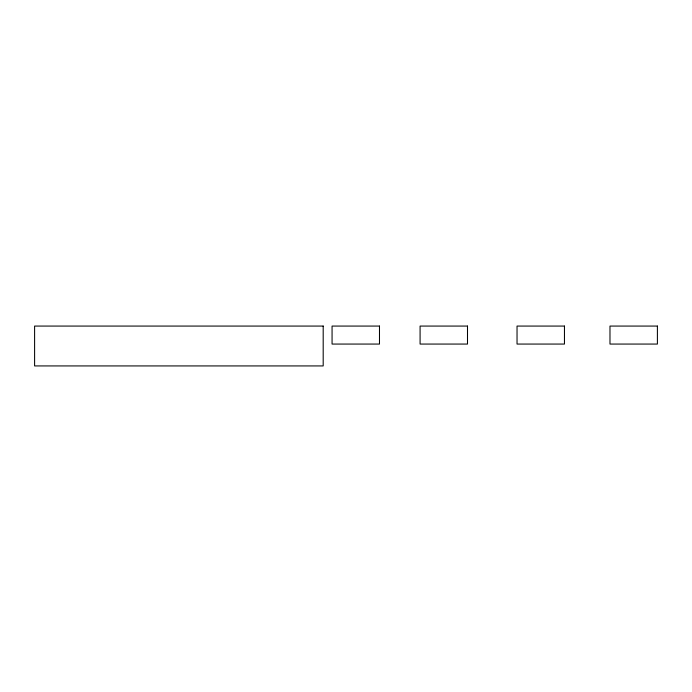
<?xml version="1.0" encoding="UTF-8"?>
<svg xmlns="http://www.w3.org/2000/svg" width="692" height="692" viewBox="0 0 692 692"><rect width="100%" height="100%" fill="white"/><g stroke="black" fill="none" stroke-linecap="round" stroke-linejoin="round"><path stroke-width="1.04" d="M323.19 326.07L34.6 326.07L34.6 365.93L323.19 365.93L323.19 326.07M379.484 326.07L332.065 326.07L332.065 344.062L379.484 344.062L379.484 326.07M467.498 326.07L420.087 326.07L420.087 344.062L467.498 344.062L467.498 326.07M564.456 326.07L517.036 326.07L517.036 344.062L564.456 344.062L564.456 326.07M657.4 326.07L609.981 326.07L609.981 344.062L657.4 344.062L657.4 326.07"/></g></svg>
